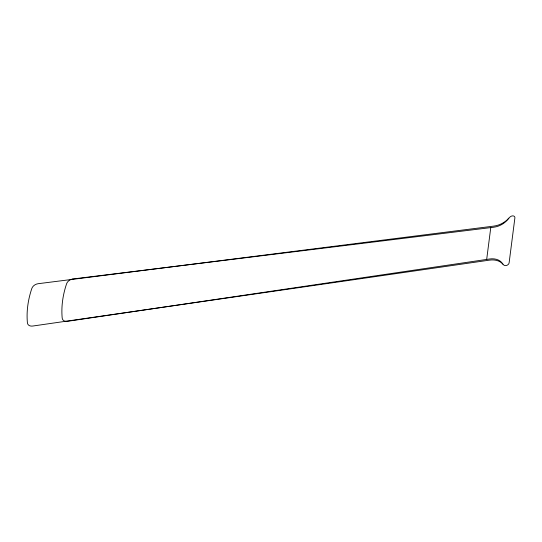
<?xml version="1.0" encoding="UTF-8"?>
<svg xmlns="http://www.w3.org/2000/svg" width="542" height="542" viewBox="0 0 542 542"><rect width="100%" height="100%" fill="white"/><g stroke="black" fill="none" stroke-linecap="round" stroke-linejoin="round"><path stroke-width="0.81" d="M486.682 259.422L490.774 227.599M67.479 321.311L489.589 258.995A16.592 11.978 -27.9 0 1 502.448 263.52A12.324 8.896 -27.9 0 0 503.945 265.153A3.083 2.222 -27.9 0 0 507.041 265.262A3.083 2.222 -27.9 0 0 509.121 262.795L514.886 217.931A3.083 2.222 -27.9 0 0 513.376 215.946A3.083 2.222 -27.9 0 0 510.137 216.908A12.324 8.896 -27.9 0 0 508.166 219.015A16.592 11.978 -27.9 0 1 493.667 227.247L72.831 278.981M67.391 321.318A6.158 4.444 -27.9 0 1 62.201 318.14A123.237 88.949 -27.9 0 1 66.619 283.703A6.158 4.444 -27.9 0 1 72.919 278.974M502.935 264.178A18.428 13.299 -27.9 0 0 489.44 260.14L32.676 326.047A6.158 4.444 -27.9 0 1 27.412 322.876A123.237 88.949 -27.9 0 1 31.836 288.439A6.158 4.444 -27.9 0 1 38.109 283.71L493.809 226.102A18.428 13.299 -27.9 0 0 508.843 218.196"/></g></svg>
